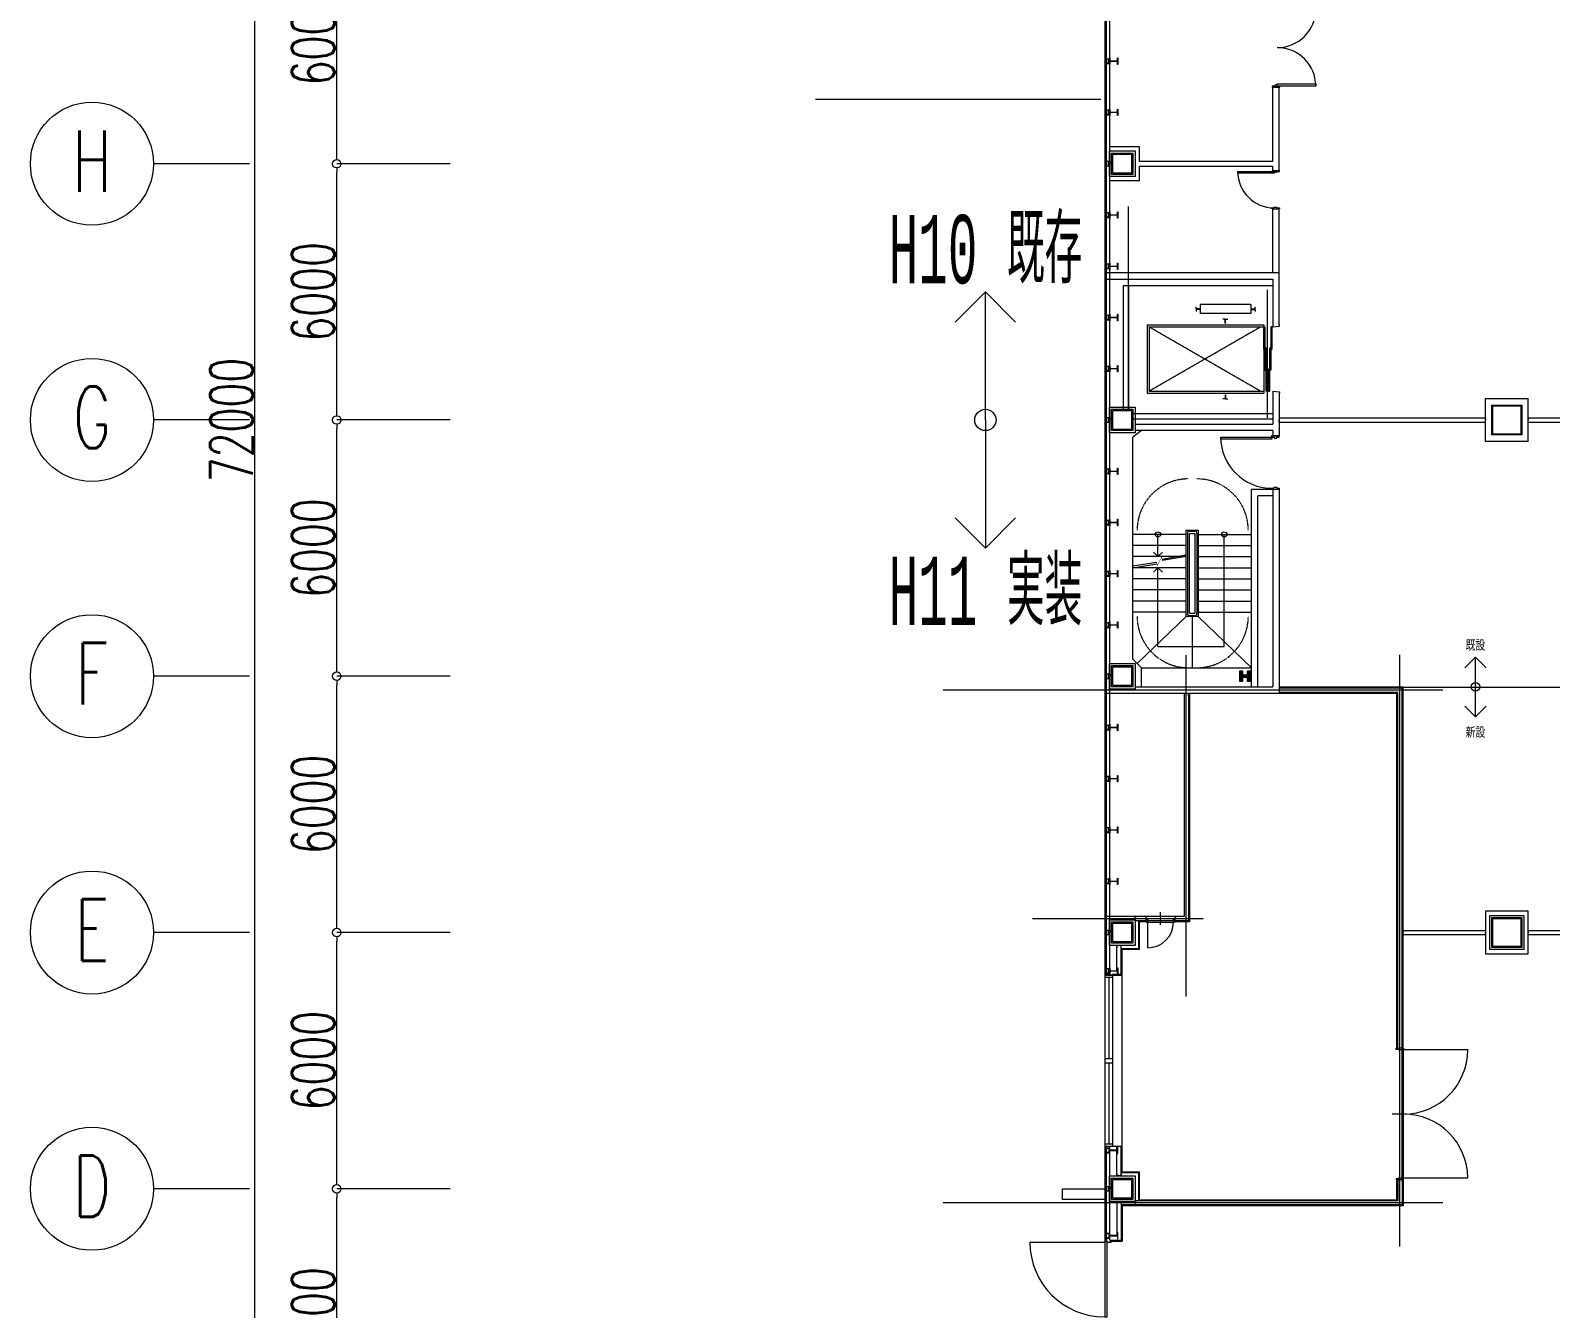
# Model space of a CAD drawing. Extents: x 225000 to 2157367, y 208400 to 840900.
# Drawn here: x 248377 to 283951, y 396397 to 426324 of the extents above; entities that cross this region are included whole.
import ezdxf
from ezdxf.enums import TextEntityAlignment as Align

# ---------------------------------------------------------------- set-up
doc = ezdxf.new("R2010")
doc.units = 0
doc.header["$LTSCALE"] = 10
for name, pattern in [('Data Center Layout_L20$0$CENTER', [2, 1.25, -0.25, 0.25, -0.25]), ('Data Center Layout_L20$0$CENTERK0', [0.65, 0.5, -0.05, 0.05, -0.05]), ('Data Center Layout_L20$0$HIDDENK1', [0.334, 0.167, -0.167])]:
    doc.linetypes.add(name, pattern=pattern)
for name, color, linetype in [('Data Center Layout_L20$0$98-DIM', 3, 'Continuous'), ('Data Center Layout_L20$0$99-DIM-100', 2, 'Continuous'), ('Data Center Layout_L20$0$MACHINE-DIM', 252, 'Continuous')]:
    doc.layers.add(name, color=color, linetype=linetype)
for name, color, linetype, lineweight in [('Data Center Layout_L20$0$ARC', 252, 'Continuous', 0), ('Data Center Layout_L20$0$FLAG', 3, 'Continuous', 0), ('Data Center Layout_L20$0$K-SIN', 252, 'Data Center Layout_L20$0$CENTER', 9), ('Data Center Layout_L20$0$SUGATA3', 252, 'Continuous', 0)]:
    doc.layers.add(name, color=color, linetype=linetype, lineweight=lineweight)
doc.styles.add('Data Center Layout_L20$0$ATS', font='monotxt', dxfattribs={"bigfont": 'BIGFONT'})
doc.styles.add('Data Center Layout_L20$0$ROMS', font='ROMANS.shx', dxfattribs={"bigfont": 'bigfont.shx'})
doc.styles.add('Data Center Layout_L20$0$型式1', font='simplex.shx', dxfattribs={"width": 0.68, "bigfont": 'chineset.shx'})
doc.dimstyles.new('Data Center Layout_L20$0$複本 93-DIM-400', dxfattribs={"dimtxt": 1000, "dimasz": 200, "dimexe": 0.1, "dimexo": 0, "dimgap": 50, "dimtad": 1, "dimdec": 0, "dimzin": 0, "dimdsep": 46, "dimtxsty": 'Data Center Layout_L20$0$型式1', "dimblk": 'Data Center Layout_L20$0$_DotBlank', "dimcen": 0.09, "dimadec": 0, "dimazin": 0, "dimtfac": 1, "dimtdec": 0, "dimtofl": 0, "dimtmove": 2, "dimatfit": 3, "dimldrblk": 'Data Center Layout_L20$0$_ArchTick', "dimfxl": 1, "dimtolj": 1, "dimtzin": 0, "dimlwd": 13, "dimlwe": 5, "dimarcsym": 0})

# ---------------------------------------------------------------- blocks, each defined once
blk = doc.blocks.new('Data Center Layout_L20$0$_DotBlank')
at = {"layer": 'Data Center Layout_L20$0$99-DIM-100', "color": 0, "lineweight": -2}
blk.add_line((-0.5, 0), (-1, 0), dxfattribs=at)
blk.add_circle((0, 0), 0.5, dxfattribs=at)
blk = doc.blocks.new('*D96')
at = {"layer": 'Data Center Layout_L20$0$98-DIM', "color": 0, "lineweight": 5, "transparency": 16777216}
for p, q in [((258198, 223202), (255545, 223202)), ((258198, 217202), (255545, 217202))]:
    blk.add_line(p, q, dxfattribs=at)
at = {"layer": 'Data Center Layout_L20$0$98-DIM', "color": 0, "lineweight": 13, "transparency": 16777216}
blk.add_line((255545, 217402), (255545, 223002), dxfattribs=at)
at = {"layer": 'DEFPOINTS', "color": 0, "transparency": 16777216}
for p in [(255545, 223202), (258198, 223202), (258198, 217202)]:
    blk.add_point(p, dxfattribs=at)
at = {"layer": 'Data Center Layout_L20$0$98-DIM', "color": 0, "lineweight": 13, "transparency": 16777216, "xscale": 200, "yscale": 200, "zscale": 200}
for p, rotation in [((255545, 223202), 90), ((255545, 217202), 270)]:
    blk.add_blockref('Data Center Layout_L20$0$_DotBlank', p, dxfattribs=dict(at, rotation=rotation))
at = {"layer": 'Data Center Layout_L20$0$98-DIM', "color": 0, "transparency": 16777216, "insert": (254995, 220202), "char_height": 1000, "attachment_point": 5, "rotation": 90, "style": 'Data Center Layout_L20$0$型式1'}
blk.add_mtext('\\A1;6000', dxfattribs=at)
blk = doc.blocks.new('Data Center Layout_L20$0$_ArchTick')
at = {"layer": 'Data Center Layout_L20$0$MACHINE-DIM', "color": 0, "const_width": 0.15}
blk.add_lwpolyline([(-0.5, -0.5), (0.5, 0.5)], dxfattribs=at)
blk = doc.blocks.new('*D97')
at = {"layer": 'Data Center Layout_L20$0$98-DIM', "color": 0, "lineweight": 5, "transparency": 16777216}
for p, q in [((258198, 217202), (255545, 217202)), ((258198, 211202), (255545, 211202))]:
    blk.add_line(p, q, dxfattribs=at)
at = {"layer": 'Data Center Layout_L20$0$98-DIM', "color": 0, "lineweight": 13, "transparency": 16777216}
blk.add_line((255545, 211402), (255545, 217002), dxfattribs=at)
at = {"layer": 'DEFPOINTS', "color": 0, "transparency": 16777216}
for p in [(255545, 217202), (258198, 217202), (258198, 211202)]:
    blk.add_point(p, dxfattribs=at)
at = {"layer": 'Data Center Layout_L20$0$98-DIM', "color": 0, "lineweight": 13, "transparency": 16777216, "xscale": 200, "yscale": 200, "zscale": 200}
for p, rotation in [((255545, 217202), 90), ((255545, 211202), 270)]:
    blk.add_blockref('Data Center Layout_L20$0$_DotBlank', p, dxfattribs=dict(at, rotation=rotation))
at = {"layer": 'Data Center Layout_L20$0$98-DIM', "color": 0, "transparency": 16777216, "insert": (254995, 214202), "char_height": 1000, "attachment_point": 5, "rotation": 90, "style": 'Data Center Layout_L20$0$型式1'}
blk.add_mtext('\\A1;6000', dxfattribs=at)
blk = doc.blocks.new('*D98')
at = {"layer": 'Data Center Layout_L20$0$98-DIM', "color": 0, "lineweight": 5, "transparency": 16777216}
for p, q in [((258198, 205202), (255545, 205202)), ((258198, 199202), (255545, 199202))]:
    blk.add_line(p, q, dxfattribs=at)
at = {"layer": 'Data Center Layout_L20$0$98-DIM', "color": 0, "lineweight": 13, "transparency": 16777216}
blk.add_line((255545, 199402), (255545, 205002), dxfattribs=at)
at = {"layer": 'DEFPOINTS', "color": 0, "transparency": 16777216}
for p in [(255545, 205202), (258198, 205202), (258198, 199202)]:
    blk.add_point(p, dxfattribs=at)
at = {"layer": 'Data Center Layout_L20$0$98-DIM', "color": 0, "lineweight": 13, "transparency": 16777216, "xscale": 200, "yscale": 200, "zscale": 200}
for p, rotation in [((255545, 205202), 90), ((255545, 199202), 270)]:
    blk.add_blockref('Data Center Layout_L20$0$_DotBlank', p, dxfattribs=dict(at, rotation=rotation))
at = {"layer": 'Data Center Layout_L20$0$98-DIM', "color": 0, "transparency": 16777216, "insert": (254995, 202202), "char_height": 1000, "attachment_point": 5, "rotation": 90, "style": 'Data Center Layout_L20$0$型式1'}
blk.add_mtext('\\A1;6000', dxfattribs=at)
blk = doc.blocks.new('*D99')
at = {"layer": 'Data Center Layout_L20$0$98-DIM', "color": 0, "lineweight": 5, "transparency": 16777216}
for p, q in [((258198, 211202), (255545, 211202)), ((258198, 205202), (255545, 205202))]:
    blk.add_line(p, q, dxfattribs=at)
at = {"layer": 'Data Center Layout_L20$0$98-DIM', "color": 0, "lineweight": 13, "transparency": 16777216}
blk.add_line((255545, 205402), (255545, 211002), dxfattribs=at)
at = {"layer": 'DEFPOINTS', "color": 0, "transparency": 16777216}
for p in [(255545, 211202), (258198, 211202), (258198, 205202)]:
    blk.add_point(p, dxfattribs=at)
at = {"layer": 'Data Center Layout_L20$0$98-DIM', "color": 0, "lineweight": 13, "transparency": 16777216, "xscale": 200, "yscale": 200, "zscale": 200}
for p, rotation in [((255545, 211202), 90), ((255545, 205202), 270)]:
    blk.add_blockref('Data Center Layout_L20$0$_DotBlank', p, dxfattribs=dict(at, rotation=rotation))
at = {"layer": 'Data Center Layout_L20$0$98-DIM', "color": 0, "transparency": 16777216, "insert": (254995, 208202), "char_height": 1000, "attachment_point": 5, "rotation": 90, "style": 'Data Center Layout_L20$0$型式1'}
blk.add_mtext('\\A1;6000', dxfattribs=at)
blk = doc.blocks.new('*D103')
at = {"layer": 'Data Center Layout_L20$0$98-DIM', "color": 0, "lineweight": 5, "transparency": 16777216}
for p, q in [((258198, 199202), (255545, 199202)), ((258198, 193202), (255545, 193202))]:
    blk.add_line(p, q, dxfattribs=at)
at = {"layer": 'Data Center Layout_L20$0$98-DIM', "color": 0, "lineweight": 13, "transparency": 16777216}
blk.add_line((255545, 193402), (255545, 199002), dxfattribs=at)
at = {"layer": 'DEFPOINTS', "color": 0, "transparency": 16777216}
for p in [(255545, 199202), (258198, 199202), (258198, 193202)]:
    blk.add_point(p, dxfattribs=at)
at = {"layer": 'Data Center Layout_L20$0$98-DIM', "color": 0, "lineweight": 13, "transparency": 16777216, "xscale": 200, "yscale": 200, "zscale": 200}
for p, rotation in [((255545, 199202), 90), ((255545, 193202), 270)]:
    blk.add_blockref('Data Center Layout_L20$0$_DotBlank', p, dxfattribs=dict(at, rotation=rotation))
at = {"layer": 'Data Center Layout_L20$0$98-DIM', "color": 0, "transparency": 16777216, "insert": (254995, 196202), "char_height": 1000, "attachment_point": 5, "rotation": 90, "style": 'Data Center Layout_L20$0$型式1'}
blk.add_mtext('\\A1;6000', dxfattribs=at)
blk = doc.blocks.new('*D104')
at = {"layer": 'Data Center Layout_L20$0$98-DIM', "color": 0, "lineweight": 5, "transparency": 16777216}
for p, q in [((255521, 253202), (253632, 253202)), ((255521, 181202), (253632, 181202))]:
    blk.add_line(p, q, dxfattribs=at)
at = {"layer": 'Data Center Layout_L20$0$98-DIM', "color": 0, "lineweight": 13, "transparency": 16777216}
blk.add_line((253632, 181402), (253632, 253002), dxfattribs=at)
at = {"layer": 'DEFPOINTS', "color": 0, "transparency": 16777216}
for p in [(253632, 253202), (255521, 253202), (255521, 181202)]:
    blk.add_point(p, dxfattribs=at)
at = {"layer": 'Data Center Layout_L20$0$98-DIM', "color": 0, "lineweight": 13, "transparency": 16777216, "xscale": 200, "yscale": 200, "zscale": 200}
for p, rotation in [((253632, 253202), 90), ((253632, 181202), 270)]:
    blk.add_blockref('Data Center Layout_L20$0$_DotBlank', p, dxfattribs=dict(at, rotation=rotation))
at = {"layer": 'Data Center Layout_L20$0$98-DIM', "color": 0, "transparency": 16777216, "insert": (253082, 217202), "char_height": 1000, "attachment_point": 5, "rotation": 90, "style": 'Data Center Layout_L20$0$型式1'}
blk.add_mtext('\\A1;72000', dxfattribs=at)
blk = doc.blocks.new('*D105')
at = {"layer": 'Data Center Layout_L20$0$98-DIM', "color": 0, "lineweight": 5, "transparency": 16777216}
for p, q in [((258198, 229202), (255545, 229202)), ((258198, 223202), (255545, 223202))]:
    blk.add_line(p, q, dxfattribs=at)
at = {"layer": 'Data Center Layout_L20$0$98-DIM', "color": 0, "lineweight": 13, "transparency": 16777216}
blk.add_line((255545, 223402), (255545, 229002), dxfattribs=at)
at = {"layer": 'DEFPOINTS', "color": 0, "transparency": 16777216}
for p in [(255545, 229202), (258198, 229202), (258198, 223202)]:
    blk.add_point(p, dxfattribs=at)
at = {"layer": 'Data Center Layout_L20$0$98-DIM', "color": 0, "lineweight": 13, "transparency": 16777216, "xscale": 200, "yscale": 200, "zscale": 200}
for p, rotation in [((255545, 229202), 90), ((255545, 223202), 270)]:
    blk.add_blockref('Data Center Layout_L20$0$_DotBlank', p, dxfattribs=dict(at, rotation=rotation))
at = {"layer": 'Data Center Layout_L20$0$98-DIM', "color": 0, "transparency": 16777216, "insert": (254995, 226202), "char_height": 1000, "attachment_point": 5, "rotation": 90, "style": 'Data Center Layout_L20$0$型式1'}
blk.add_mtext('\\A1;6000', dxfattribs=at)
blk = doc.blocks.new('Data Center Layout_L20')
at = {"layer": 'Data Center Layout_L20$0$ARC'}
for p, q in [((273525.59, 204202.31), (273525.59, 230202.31)), ((273560.59, 204202.31), (273560.59, 230202.31)), ((277600.37, 224994.81), (277450.37, 224994.81)), ((277450.59, 223262.31), (277450.59, 224994.81)), ((277600.59, 223042.31), (277600.59, 224994.81)), ((273425.59, 224702.31), (266751.19, 224702.31)), ((273635.59, 223602.31), (274325.59, 223602.31)), ((274325.59, 223602.31), (274325.59, 223262.31)), ((274325.59, 223262.31), (277450.59, 223262.31)), ((274325.59, 223142.31), (277450.59, 223142.31)), ((277450.59, 223042.31), (277450.59, 223142.31)), ((277450.59, 223042.31), (277600.59, 223042.31)), ((274075.59, 217452.31), (274075.59, 222202.31)), ((277450.59, 222142.31), (277600.59, 222142.31)), ((270725.19, 217202.31), (270725.19, 220202.31)), ((273950.59, 220352.31), (277450.59, 220352.31)), ((273950.59, 220352.31), (273950.59, 217452.31)), ((274075.59, 220352.31), (274075.59, 217452.31)), ((277325.59, 217252.31), (277325.59, 220252.31)), ((275654.21, 219802.32), (275654.21, 219852.32)), ((276934.21, 219902.32), (275754.21, 219902.32)), ((275754.21, 219902.32), (275754.21, 219692.32)), ((276934.21, 219902.32), (276934.21, 219692.32)), ((277034.21, 219802.32), (277034.21, 219852.32)), ((275744.21, 219802.32), (275654.21, 219802.32)), ((275744.21, 219792.32), (275654.21, 219792.32)), ((275654.21, 219792.32), (275654.21, 219742.32)), ((275744.21, 219802.32), (275744.21, 219792.32)), ((276934.21, 219692.32), (275754.21, 219692.32)), ((276334.21, 219559.81), (276284.21, 219559.81)), ((276334.21, 219469.81), (276334.21, 219559.81)), ((276344.21, 219559.81), (276394.21, 219559.81)), ((276344.21, 219469.81), (276344.21, 219559.81)), ((276944.21, 219802.32), (277034.21, 219802.32)), ((276944.21, 219802.32), (276944.21, 219792.32)), ((276944.21, 219792.32), (277034.21, 219792.32)), ((277034.21, 219792.32), (277034.21, 219742.32)), ((274511.21, 219429.81), (277237.21, 219429.81)), ((274511.21, 219429.81), (274511.21, 217829.81)), ((274555.21, 219379.81), (277155.21, 219379.81)), ((274555.21, 219379.81), (274555.21, 217879.81)), ((276334.21, 219469.81), (276344.21, 219469.81)), ((277155.21, 219379.81), (277237.21, 219379.81)), ((277237.21, 219429.81), (277237.21, 217829.81)), ((274511.21, 217829.81), (277237.21, 217829.81)), ((274555.21, 217879.81), (277155.21, 217879.81)), ((276334.21, 217789.81), (276334.21, 217699.81)), ((276334.21, 217789.81), (276344.21, 217789.81)), ((276344.21, 217789.81), (276344.21, 217699.81)), ((277155.21, 217879.81), (277237.21, 217879.81)), ((276334.21, 217699.81), (276284.21, 217699.81)), ((276344.21, 217699.81), (276394.21, 217699.81)), ((282425.59, 216702.31), (282425.59, 217702.31)), ((282425.59, 217702.31), (283425.59, 217702.31)), ((283425.59, 216702.31), (283425.59, 217702.31)), ((270725.19, 217202.31), (270725.19, 214202.31)), ((274175.59, 217352.31), (277450.59, 217352.31)), ((274175.59, 217227.31), (277450.59, 217227.31)), ((274225.59, 217102.31), (277450.59, 217102.31)), ((274225.59, 217102.31), (276925.59, 217102.31)), ((277600.59, 217252.31), (277600.59, 217202.31)), ((277600.59, 217252.31), (282425.59, 217252.31)), ((277600.59, 217152.31), (277600.59, 217202.31)), ((277600.59, 217152.31), (282425.59, 217152.31)), ((282425.59, 217252.31), (282425.59, 217202.31)), ((282425.59, 217152.31), (282425.59, 217202.31)), ((283425.59, 217252.31), (283425.59, 217202.31)), ((283425.59, 217252.31), (285950.59, 217252.31)), ((283425.59, 217152.31), (283425.59, 217202.31)), ((283425.59, 217152.31), (285950.59, 217152.31)), ((285950.59, 217252.31), (285950.59, 217202.31)), ((285950.59, 217152.31), (285950.59, 217202.31)), ((274375.59, 216952.31), (274175.59, 216802.31)), ((274175.59, 211602.31), (274175.59, 216802.31)), ((277450.59, 216952.31), (274225.59, 216952.31)), ((277450.59, 216952.31), (277450.59, 216827.31)), ((277450.59, 216827.31), (277600.59, 216827.31)), ((277600.59, 216952.31), (277600.59, 216827.31)), ((283425.59, 216702.31), (282425.59, 216702.31)), ((277600.59, 215577.31), (276950.59, 215577.31)), ((276950.59, 210952.31), (276950.59, 215577.31)), ((277450.59, 215577.31), (277450.59, 210952.31)), ((277600.59, 215577.31), (277600.59, 210802.31)), ((277100.59, 210952.31), (277100.59, 215427.31)), ((277450.59, 215427.31), (277100.59, 215427.31)), ((274175.59, 211602.31), (274375.59, 211402.31)), ((274375.59, 210952.31), (274375.59, 211402.31)), ((274375.59, 211402.31), (276950.59, 211402.31)), ((282191.59, 210252.31), (282191.59, 211652.31)), ((274225.59, 210952.31), (277450.59, 210952.31)), ((277600.59, 210802.31), (273560.59, 210802.31)), ((275475.59, 210802.31), (275475.59, 205477.31)), ((275497.59, 210802.31), (275497.59, 205455.31)), ((280497.59, 210946.31), (277600.59, 210946.31)), ((280475.59, 210924.31), (277600.59, 210924.31)), ((280375.59, 210824.31), (277600.59, 210824.31)), ((280353.59, 210802.31), (277600.59, 210802.31)), ((280353.59, 202492.31), (280353.59, 210802.31)), ((280375.59, 202492.31), (280375.59, 210824.31)), ((280475.59, 202492.31), (280475.59, 210924.31)), ((280497.59, 202492.31), (280497.59, 210946.31)), ((280497.59, 210946.31), (285950.59, 210946.31)), ((274485.59, 205477.31), (274225.59, 205477.31)), ((274303.59, 205477.31), (274303.59, 204824.31)), ((274325.59, 205455.31), (274325.59, 204802.31)), ((274485.59, 205455.31), (274325.59, 205455.31)), ((274525.59, 204845.31), (274525.59, 205445.31)), ((275475.59, 205477.31), (275165.59, 205477.31)), ((275497.59, 205455.31), (275165.59, 205455.31)), ((280497.59, 205252.31), (280497.59, 205202.31)), ((280497.59, 205252.31), (282425.59, 205252.31)), ((280497.59, 205152.31), (280497.59, 205202.31)), ((280497.59, 205152.31), (282425.59, 205152.31)), ((282425.59, 205252.31), (282425.59, 205202.31)), ((282425.59, 205152.31), (282425.59, 205202.31)), ((283425.59, 205252.31), (283425.59, 205202.31)), ((283425.59, 205252.31), (285950.59, 205252.31)), ((283425.59, 205152.31), (283425.59, 205202.31)), ((283425.59, 205152.31), (285950.59, 205152.31)), ((285950.59, 205252.31), (285950.59, 205202.31)), ((285950.59, 205152.31), (285950.59, 205202.31)), ((273903.59, 204224.31), (273903.59, 204902.31)), ((274303.59, 204824.31), (273903.59, 204824.31)), ((273925.59, 204202.31), (273925.59, 204802.31)), ((274325.59, 204802.31), (273925.59, 204802.31)), ((273525.59, 200202.31), (273525.59, 204202.31)), ((273695.59, 204202.31), (273525.59, 204202.31)), ((273695.59, 204224.31), (273903.59, 204224.31)), ((273695.59, 204202.31), (273695.59, 200202.31)), ((273925.59, 200202.31), (273925.59, 204202.31)), ((273695.59, 204152.31), (273525.59, 204152.31)), ((273610.59, 204152.31), (273610.59, 202252.31)), ((282010.59, 202452.31), (280510.59, 202452.31)), ((273525.59, 202252.31), (273695.59, 202252.31)), ((273525.59, 202152.31), (273695.59, 202152.31)), ((273610.59, 202152.31), (273610.59, 200252.31)), ((273525.59, 200252.31), (273695.59, 200252.31)), ((273525.59, 200202.31), (273635.59, 200202.31)), ((273525.59, 200202.31), (273695.59, 200202.31)), ((273525.59, 197997.31), (273525.59, 200202.31)), ((273525.59, 200202.31), (273925.59, 200202.31)), ((273560.59, 197997.31), (273560.59, 200202.31)), ((273903.59, 199502.31), (273903.59, 200202.31)), ((273925.59, 199602.31), (273925.59, 200202.31)), ((273903.59, 199580.31), (274303.59, 199580.31)), ((273925.59, 199602.31), (274325.59, 199602.31)), ((274303.59, 199580.31), (274303.59, 198924.31)), ((274325.59, 199602.31), (274325.59, 198946.31)), ((280353.59, 198946.31), (280353.59, 199412.31)), ((280375.59, 199412.31), (280375.59, 198924.31)), ((280475.59, 199412.31), (280475.59, 198824.31)), ((280497.59, 199412.31), (280497.59, 198802.31)), ((282010.59, 199452.31), (280510.59, 199452.31)), ((273903.59, 198902.31), (273903.59, 197999.31)), ((280375.59, 198924.31), (274225.59, 198924.31)), ((274325.59, 198946.31), (280353.59, 198946.31)), ((280475.59, 198824.31), (273903.59, 198824.31)), ((280497.59, 198802.31), (273925.59, 198802.31)), ((273925.59, 198802.31), (273925.59, 197977.31)), ((271765.59, 197952.31), (273515.59, 197952.31)), ((273525.59, 198017.31), (273560.59, 198017.31)), ((273635.59, 197999.31), (273903.59, 197999.31)), ((273635.59, 197977.31), (273925.59, 197977.31))]:
    blk.add_line(p, q, dxfattribs=at)
at = {"layer": 'Data Center Layout_L20$0$ARC', "linetype": 'Continuous'}
for p, q in [((277450.59, 220652.31), (277450.59, 222142.31)), ((277600.59, 219429.81), (277600.59, 222142.31)), ((273525.59, 220652.31), (277600.59, 220652.31)), ((273525.59, 220502.31), (277450.59, 220502.31)), ((277450.59, 220502.31), (277450.59, 219379.81)), ((277450.59, 219379.81), (277610.59, 219399.81)), ((277610.59, 219429.81), (277600.59, 219429.81)), ((277610.59, 219399.81), (277610.59, 219429.81)), ((277450.59, 217879.81), (277610.59, 217859.81)), ((277450.59, 217879.81), (277450.59, 217102.31)), ((277600.59, 217829.81), (277600.59, 216827.31)), ((277610.59, 217829.81), (277600.59, 217829.81)), ((277610.59, 217859.81), (277610.59, 217829.81)), ((274825.59, 205380.31), (274825.59, 205680.31)), ((273525.59, 204202.31), (273925.59, 204202.31)), ((280575.59, 200952.31), (280245.59, 200952.31))]:
    blk.add_line(p, q, dxfattribs=at)
at = {"layer": 'Data Center Layout_L20$0$ARC', "linetype": 'Data Center Layout_L20$0$CENTERK0'}
for p, q in [((277155.21, 217879.81), (274555.21, 219379.81)), ((274555.21, 217879.81), (277155.21, 219379.81))]:
    blk.add_line(p, q, dxfattribs=at)
at = {"layer": 'Data Center Layout_L20$0$ARC'}
for points in [[(273610.59, 225552.31), (273610.59, 225652.31), (273560.59, 225652.31), (273560.59, 225552.31)], [(273575.59, 225658.31), (273625.59, 225658.31), (273625.59, 225608.31), (273619.59, 225608.31), (273619.59, 225652.31), (273575.59, 225652.31)], [(273575.59, 225546.31), (273625.59, 225546.31), (273625.59, 225596.31), (273619.59, 225596.31), (273619.59, 225552.31), (273575.59, 225552.31)], [(273625.59, 225527.31), (273625.59, 225677.31), (273634.59, 225677.31), (273634.59, 225605.31), (273816.59, 225605.31), (273816.59, 225677.31), (273825.59, 225677.31), (273825.59, 225527.31), (273816.59, 225527.31), (273816.59, 225599.31), (273634.59, 225599.31), (273634.59, 225527.31)], [(277583.37, 224994.81), (277615.37, 224994.81), (277615.37, 225019.81), (277555.37, 225019.81), (277555.37, 225044.81), (277495.37, 225044.81), (277495.37, 225019.81), (277435.37, 225019.81), (277435.37, 224994.81), (277467.37, 224994.81)], [(278454.4, 225019.81), (277555.37, 225019.81), (277555.37, 225069.81), (278454.4, 225069.81)], [(273625.59, 224327.31), (273625.59, 224477.31), (273634.59, 224477.31), (273634.59, 224405.31), (273816.59, 224405.31), (273816.59, 224477.31), (273825.59, 224477.31), (273825.59, 224327.31), (273816.59, 224327.31), (273816.59, 224399.31), (273634.59, 224399.31), (273634.59, 224327.31)], [(273610.59, 224352.31), (273610.59, 224452.31), (273560.59, 224452.31), (273560.59, 224352.31)], [(273575.59, 224458.31), (273625.59, 224458.31), (273625.59, 224408.31), (273619.59, 224408.31), (273619.59, 224452.31), (273575.59, 224452.31)], [(273575.59, 224346.31), (273625.59, 224346.31), (273625.59, 224396.31), (273619.59, 224396.31), (273619.59, 224352.31), (273575.59, 224352.31)], [(273625.59, 223502.31), (274225.59, 223502.31), (274225.59, 222902.31), (273625.59, 222902.31)], [(273675.59, 222952.31), (273675.59, 223452.31), (274175.59, 223452.31), (274175.59, 222952.31)], [(273705.59, 222982.31), (273705.59, 223422.31), (274145.59, 223422.31), (274145.59, 222982.31)], [(273525.59, 223192.31), (273525.59, 223212.31), (273560.59, 223212.31), (273560.59, 223192.31)], [(273610.59, 223152.31), (273610.59, 223252.31), (273560.59, 223252.31), (273560.59, 223152.31)], [(273610.59, 223177.31), (273610.59, 223227.31), (273660.59, 223227.31), (273660.59, 223221.31), (273616.59, 223221.31), (273616.59, 223177.31)], [(273625.59, 223227.31), (273675.59, 223227.31), (273675.59, 223277.31), (273669.59, 223277.31), (273669.59, 223233.31), (273625.59, 223233.31)], [(277479.59, 223017.31), (277479.59, 222977.31), (276629.59, 222977.31), (276629.59, 223017.31)], [(273610.59, 221952.31), (273610.59, 222052.31), (273560.59, 222052.31), (273560.59, 221952.31)], [(273575.59, 222058.31), (273625.59, 222058.31), (273625.59, 222008.31), (273619.59, 222008.31), (273619.59, 222052.31), (273575.59, 222052.31)], [(273575.59, 221946.31), (273625.59, 221946.31), (273625.59, 221996.31), (273619.59, 221996.31), (273619.59, 221952.31), (273575.59, 221952.31)], [(273625.59, 221927.31), (273625.59, 222077.31), (273634.59, 222077.31), (273634.59, 222005.31), (273816.59, 222005.31), (273816.59, 222077.31), (273825.59, 222077.31), (273825.59, 221927.31), (273816.59, 221927.31), (273816.59, 221999.31), (273634.59, 221999.31), (273634.59, 221927.31)], [(273610.59, 220752.31), (273610.59, 220852.31), (273560.59, 220852.31), (273560.59, 220752.31)], [(273575.59, 220858.31), (273625.59, 220858.31), (273625.59, 220808.31), (273619.59, 220808.31), (273619.59, 220852.31), (273575.59, 220852.31)], [(273575.59, 220746.31), (273625.59, 220746.31), (273625.59, 220796.31), (273619.59, 220796.31), (273619.59, 220752.31), (273575.59, 220752.31)], [(273625.59, 220727.31), (273625.59, 220877.31), (273634.59, 220877.31), (273634.59, 220805.31), (273816.59, 220805.31), (273816.59, 220877.31), (273825.59, 220877.31), (273825.59, 220727.31), (273816.59, 220727.31), (273816.59, 220799.31), (273634.59, 220799.31), (273634.59, 220727.31)], [(273610.59, 219552.31), (273610.59, 219652.31), (273560.59, 219652.31), (273560.59, 219552.31)], [(273575.59, 219658.31), (273625.59, 219658.31), (273625.59, 219608.31), (273619.59, 219608.31), (273619.59, 219652.31), (273575.59, 219652.31)], [(273575.59, 219546.31), (273625.59, 219546.31), (273625.59, 219596.31), (273619.59, 219596.31), (273619.59, 219552.31), (273575.59, 219552.31)], [(273625.59, 219527.31), (273625.59, 219677.31), (273634.59, 219677.31), (273634.59, 219605.31), (273816.59, 219605.31), (273816.59, 219677.31), (273825.59, 219677.31), (273825.59, 219527.31), (273816.59, 219527.31), (273816.59, 219599.31), (273634.59, 219599.31), (273634.59, 219527.31)], [(277237.21, 218862.81), (277237.21, 219379.81), (277267.21, 219379.81), (277267.21, 218862.81)], [(277437.21, 218862.81), (277437.21, 219379.81), (277407.21, 219379.81), (277407.21, 218862.81)], [(277267.21, 218887.81), (277267.21, 218370.81), (277297.21, 218370.81), (277297.21, 218887.81)], [(277407.21, 218887.81), (277407.21, 218370.81), (277377.21, 218370.81), (277377.21, 218887.81)], [(273610.59, 218352.31), (273610.59, 218452.31), (273560.59, 218452.31), (273560.59, 218352.31)], [(273575.59, 218458.31), (273625.59, 218458.31), (273625.59, 218408.31), (273619.59, 218408.31), (273619.59, 218452.31), (273575.59, 218452.31)], [(273625.59, 218327.31), (273625.59, 218477.31), (273634.59, 218477.31), (273634.59, 218405.31), (273816.59, 218405.31), (273816.59, 218477.31), (273825.59, 218477.31), (273825.59, 218327.31), (273816.59, 218327.31), (273816.59, 218399.31), (273634.59, 218399.31), (273634.59, 218327.31)], [(273575.59, 218346.31), (273625.59, 218346.31), (273625.59, 218396.31), (273619.59, 218396.31), (273619.59, 218352.31), (273575.59, 218352.31)], [(277327.21, 218395.81), (277327.21, 217878.81), (277297.21, 217878.81), (277297.21, 218395.81)], [(277347.21, 218395.81), (277347.21, 217878.81), (277377.21, 217878.81), (277377.21, 218395.81)], [(273625.59, 217502.31), (274225.59, 217502.31), (274225.59, 216902.31), (273625.59, 216902.31)], [(273675.59, 217452.31), (274175.59, 217452.31), (274175.59, 216952.31), (273675.59, 216952.31)], [(273675.59, 216952.31), (273675.59, 217452.31), (274175.59, 217452.31), (274175.59, 216952.31)], [(273705.59, 216982.31), (273705.59, 217422.31), (274145.59, 217422.31), (274145.59, 216982.31)], [(282575.59, 216852.31), (282575.59, 217552.31), (283275.59, 217552.31), (283275.59, 216852.31)], [(282575.59, 216852.31), (282575.59, 217552.31), (283275.59, 217552.31), (283275.59, 216852.31)], [(282595.59, 216872.31), (282595.59, 217532.31), (283255.59, 217532.31), (283255.59, 216872.31)], [(282595.59, 216872.31), (282595.59, 217532.31), (283255.59, 217532.31), (283255.59, 216872.31)], [(273525.59, 217192.31), (273525.59, 217212.31), (273560.59, 217212.31), (273560.59, 217192.31)], [(273610.59, 217152.31), (273610.59, 217252.31), (273560.59, 217252.31), (273560.59, 217152.31)], [(273610.59, 217177.31), (273610.59, 217227.31), (273660.59, 217227.31), (273660.59, 217221.31), (273616.59, 217221.31), (273616.59, 217177.31)], [(273625.59, 217227.31), (273675.59, 217227.31), (273675.59, 217277.31), (273669.59, 217277.31), (273669.59, 217233.31), (273625.59, 217233.31)], [(276231.55, 216802.31), (277430.59, 216802.31), (277430.59, 216752.31), (276231.55, 216752.31)], [(277452.59, 216827.31), (277420.59, 216827.31), (277420.59, 216802.31), (277480.59, 216802.31), (277480.59, 216777.31), (277540.59, 216777.31), (277540.59, 216802.31), (277600.59, 216802.31), (277600.59, 216827.31), (277568.59, 216827.31)], [(273610.59, 215952.31), (273610.59, 216052.31), (273560.59, 216052.31), (273560.59, 215952.31)], [(273575.59, 216058.31), (273625.59, 216058.31), (273625.59, 216008.31), (273619.59, 216008.31), (273619.59, 216052.31), (273575.59, 216052.31)], [(273575.59, 215946.31), (273625.59, 215946.31), (273625.59, 215996.31), (273619.59, 215996.31), (273619.59, 215952.31), (273575.59, 215952.31)], [(273625.59, 215927.31), (273625.59, 216077.31), (273634.59, 216077.31), (273634.59, 216005.31), (273816.59, 216005.31), (273816.59, 216077.31), (273825.59, 216077.31), (273825.59, 215927.31), (273816.59, 215927.31), (273816.59, 215999.31), (273634.59, 215999.31), (273634.59, 215927.31)], [(277452.59, 215577.31), (277420.59, 215577.31), (277420.59, 215602.31), (277480.59, 215602.31), (277480.59, 215627.31), (277540.59, 215627.31), (277540.59, 215602.31), (277600.59, 215602.31), (277600.59, 215577.31), (277568.59, 215577.31)], [(273625.59, 214727.31), (273625.59, 214877.31), (273634.59, 214877.31), (273634.59, 214805.31), (273816.59, 214805.31), (273816.59, 214877.31), (273825.59, 214877.31), (273825.59, 214727.31), (273816.59, 214727.31), (273816.59, 214799.31), (273634.59, 214799.31), (273634.59, 214727.31)], [(273610.59, 214752.31), (273610.59, 214852.31), (273560.59, 214852.31), (273560.59, 214752.31)], [(273575.59, 214858.31), (273625.59, 214858.31), (273625.59, 214808.31), (273619.59, 214808.31), (273619.59, 214852.31), (273575.59, 214852.31)], [(273575.59, 214746.31), (273625.59, 214746.31), (273625.59, 214796.31), (273619.59, 214796.31), (273619.59, 214752.31), (273575.59, 214752.31)], [(273610.59, 213552.31), (273610.59, 213652.31), (273560.59, 213652.31), (273560.59, 213552.31)], [(273575.59, 213658.31), (273625.59, 213658.31), (273625.59, 213608.31), (273619.59, 213608.31), (273619.59, 213652.31), (273575.59, 213652.31)], [(273575.59, 213546.31), (273625.59, 213546.31), (273625.59, 213596.31), (273619.59, 213596.31), (273619.59, 213552.31), (273575.59, 213552.31)], [(273625.59, 213527.31), (273625.59, 213677.31), (273634.59, 213677.31), (273634.59, 213605.31), (273816.59, 213605.31), (273816.59, 213677.31), (273825.59, 213677.31), (273825.59, 213527.31), (273816.59, 213527.31), (273816.59, 213599.31), (273634.59, 213599.31), (273634.59, 213527.31)], [(273610.59, 212352.31), (273610.59, 212452.31), (273560.59, 212452.31), (273560.59, 212352.31)], [(273575.59, 212458.31), (273625.59, 212458.31), (273625.59, 212408.31), (273619.59, 212408.31), (273619.59, 212452.31), (273575.59, 212452.31)], [(273575.59, 212346.31), (273625.59, 212346.31), (273625.59, 212396.31), (273619.59, 212396.31), (273619.59, 212352.31), (273575.59, 212352.31)], [(273625.59, 212327.31), (273625.59, 212477.31), (273634.59, 212477.31), (273634.59, 212405.31), (273816.59, 212405.31), (273816.59, 212477.31), (273825.59, 212477.31), (273825.59, 212327.31), (273816.59, 212327.31), (273816.59, 212399.31), (273634.59, 212399.31), (273634.59, 212327.31)], [(273625.59, 211502.31), (274225.59, 211502.31), (274225.59, 210902.31), (273625.59, 210902.31)], [(273625.59, 211502.31), (274225.59, 211502.31), (274225.59, 210902.31), (273625.59, 210902.31)], [(273625.59, 211502.31), (274225.59, 211502.31), (274225.59, 210902.31), (273625.59, 210902.31)], [(273675.59, 211452.31), (274175.59, 211452.31), (274175.59, 210952.31), (273675.59, 210952.31)], [(273675.59, 210952.31), (273675.59, 211452.31), (274175.59, 211452.31), (274175.59, 210952.31)], [(273705.59, 210982.31), (273705.59, 211422.31), (274145.59, 211422.31), (274145.59, 210982.31)], [(276925.59, 211327.31), (276925.59, 211077.31), (276861.19, 211077.31), (276861.19, 211172.51), (276739.99, 211172.51), (276739.99, 211077.31), (276675.59, 211077.31), (276675.59, 211327.31), (276739.99, 211327.31), (276739.99, 211232.11), (276861.19, 211232.11), (276861.19, 211327.31)], [(273525.59, 211192.31), (273525.59, 211212.31), (273560.59, 211212.31), (273560.59, 211192.31)], [(273610.59, 211152.31), (273610.59, 211252.31), (273560.59, 211252.31), (273560.59, 211152.31)], [(273610.59, 211177.31), (273610.59, 211227.31), (273660.59, 211227.31), (273660.59, 211221.31), (273616.59, 211221.31), (273616.59, 211177.31)], [(273625.59, 211227.31), (273675.59, 211227.31), (273675.59, 211277.31), (273669.59, 211277.31), (273669.59, 211233.31), (273625.59, 211233.31)], [(276900.59, 211302.31), (276900.59, 211102.31), (276886.19, 211102.31), (276886.19, 211197.51), (276714.99, 211197.51), (276714.99, 211102.31), (276700.59, 211102.31), (276700.59, 211302.31), (276714.99, 211302.31), (276714.99, 211207.11), (276886.19, 211207.11), (276886.19, 211302.31)], [(273610.59, 209952.31), (273610.59, 210052.31), (273560.59, 210052.31), (273560.59, 209952.31)], [(273575.59, 210058.31), (273625.59, 210058.31), (273625.59, 210008.31), (273619.59, 210008.31), (273619.59, 210052.31), (273575.59, 210052.31)], [(273575.59, 209946.31), (273625.59, 209946.31), (273625.59, 209996.31), (273619.59, 209996.31), (273619.59, 209952.31), (273575.59, 209952.31)], [(273625.59, 209927.31), (273625.59, 210077.31), (273634.59, 210077.31), (273634.59, 210005.31), (273816.59, 210005.31), (273816.59, 210077.31), (273825.59, 210077.31), (273825.59, 209927.31), (273816.59, 209927.31), (273816.59, 209999.31), (273634.59, 209999.31), (273634.59, 209927.31)], [(273610.59, 208752.31), (273610.59, 208852.31), (273560.59, 208852.31), (273560.59, 208752.31)], [(273575.59, 208858.31), (273625.59, 208858.31), (273625.59, 208808.31), (273619.59, 208808.31), (273619.59, 208852.31), (273575.59, 208852.31)], [(273625.59, 208727.31), (273625.59, 208877.31), (273634.59, 208877.31), (273634.59, 208805.31), (273816.59, 208805.31), (273816.59, 208877.31), (273825.59, 208877.31), (273825.59, 208727.31), (273816.59, 208727.31), (273816.59, 208799.31), (273634.59, 208799.31), (273634.59, 208727.31)], [(273575.59, 208746.31), (273625.59, 208746.31), (273625.59, 208796.31), (273619.59, 208796.31), (273619.59, 208752.31), (273575.59, 208752.31)], [(273610.59, 207552.31), (273610.59, 207652.31), (273560.59, 207652.31), (273560.59, 207552.31)], [(273575.59, 207658.31), (273625.59, 207658.31), (273625.59, 207608.31), (273619.59, 207608.31), (273619.59, 207652.31), (273575.59, 207652.31)], [(273575.59, 207546.31), (273625.59, 207546.31), (273625.59, 207596.31), (273619.59, 207596.31), (273619.59, 207552.31), (273575.59, 207552.31)], [(273625.59, 207527.31), (273625.59, 207677.31), (273634.59, 207677.31), (273634.59, 207605.31), (273816.59, 207605.31), (273816.59, 207677.31), (273825.59, 207677.31), (273825.59, 207527.31), (273816.59, 207527.31), (273816.59, 207599.31), (273634.59, 207599.31), (273634.59, 207527.31)], [(273610.59, 206352.31), (273610.59, 206452.31), (273560.59, 206452.31), (273560.59, 206352.31)], [(273575.59, 206458.31), (273625.59, 206458.31), (273625.59, 206408.31), (273619.59, 206408.31), (273619.59, 206452.31), (273575.59, 206452.31)], [(273575.59, 206346.31), (273625.59, 206346.31), (273625.59, 206396.31), (273619.59, 206396.31), (273619.59, 206352.31), (273575.59, 206352.31)], [(273625.59, 206327.31), (273625.59, 206477.31), (273634.59, 206477.31), (273634.59, 206405.31), (273816.59, 206405.31), (273816.59, 206477.31), (273825.59, 206477.31), (273825.59, 206327.31), (273816.59, 206327.31), (273816.59, 206399.31), (273634.59, 206399.31), (273634.59, 206327.31)], [(282425.59, 204702.31), (283425.59, 204702.31), (283425.59, 205702.31), (282425.59, 205702.31)], [(273625.59, 205502.31), (274225.59, 205502.31), (274225.59, 204902.31), (273625.59, 204902.31)], [(273625.59, 205227.31), (273675.59, 205227.31), (273675.59, 205277.31), (273669.59, 205277.31), (273669.59, 205233.31), (273625.59, 205233.31)], [(273675.59, 204952.31), (273675.59, 205452.31), (274175.59, 205452.31), (274175.59, 204952.31)], [(273705.59, 204982.31), (273705.59, 205422.31), (274145.59, 205422.31), (274145.59, 204982.31)], [(274515.59, 205445.31), (275135.59, 205445.31), (275135.59, 205475.31), (274515.59, 205475.31)], [(282525.59, 205602.31), (283325.59, 205602.31), (283325.59, 204802.31), (282525.59, 204802.31)], [(282525.59, 205602.31), (283325.59, 205602.31), (283325.59, 204802.31), (282525.59, 204802.31)], [(282575.59, 204852.31), (282575.59, 205552.31), (283275.59, 205552.31), (283275.59, 204852.31)], [(282595.59, 204872.31), (282595.59, 205532.31), (283255.59, 205532.31), (283255.59, 204872.31)], [(273525.59, 205192.31), (273525.59, 205212.31), (273560.59, 205212.31), (273560.59, 205192.31)], [(273610.59, 205152.31), (273610.59, 205252.31), (273560.59, 205252.31), (273560.59, 205152.31)], [(273610.59, 205177.31), (273610.59, 205227.31), (273660.59, 205227.31), (273660.59, 205221.31), (273616.59, 205221.31), (273616.59, 205177.31)], [(273610.59, 204252.31), (273610.59, 204352.31), (273560.59, 204352.31), (273560.59, 204252.31)], [(273575.59, 204358.31), (273625.59, 204358.31), (273625.59, 204308.31), (273619.59, 204308.31), (273619.59, 204352.31), (273575.59, 204352.31)], [(273575.59, 204246.31), (273625.59, 204246.31), (273625.59, 204296.31), (273619.59, 204296.31), (273619.59, 204252.31), (273575.59, 204252.31)], [(273625.59, 204227.31), (273625.59, 204377.31), (273634.59, 204377.31), (273634.59, 204305.31), (273816.59, 204305.31), (273816.59, 204377.31), (273825.59, 204377.31), (273825.59, 204227.31), (273816.59, 204227.31), (273816.59, 204299.31), (273634.59, 204299.31), (273634.59, 204227.31)], [(280510.59, 199442.31), (280510.59, 202462.31), (280470.59, 202462.31), (280470.59, 199442.31)], [(273610.59, 200152.31), (273610.59, 200052.31), (273560.59, 200052.31), (273560.59, 200152.31)], [(273575.59, 200158.31), (273625.59, 200158.31), (273625.59, 200108.31), (273619.59, 200108.31), (273619.59, 200152.31), (273575.59, 200152.31)], [(273575.59, 200046.31), (273625.59, 200046.31), (273625.59, 200096.31), (273619.59, 200096.31), (273619.59, 200052.31), (273575.59, 200052.31)], [(273625.59, 200177.31), (273625.59, 200027.31), (273634.59, 200027.31), (273634.59, 200099.31), (273816.59, 200099.31), (273816.59, 200027.31), (273825.59, 200027.31), (273825.59, 200177.31), (273816.59, 200177.31), (273816.59, 200105.31), (273634.59, 200105.31), (273634.59, 200177.31)], [(273525.59, 199192.31), (273525.59, 199212.31), (273560.59, 199212.31), (273560.59, 199192.31)], [(273610.59, 199152.31), (273610.59, 199252.31), (273560.59, 199252.31), (273560.59, 199152.31)], [(273610.59, 199177.31), (273610.59, 199227.31), (273660.59, 199227.31), (273660.59, 199221.31), (273616.59, 199221.31), (273616.59, 199177.31)], [(273625.59, 199502.31), (274225.59, 199502.31), (274225.59, 198902.31), (273625.59, 198902.31)], [(273625.59, 199227.31), (273675.59, 199227.31), (273675.59, 199277.31), (273669.59, 199277.31), (273669.59, 199233.31), (273625.59, 199233.31)], [(273675.59, 198952.31), (273675.59, 199452.31), (274175.59, 199452.31), (274175.59, 198952.31)], [(273705.59, 198982.31), (273705.59, 199422.31), (274145.59, 199422.31), (274145.59, 198982.31)], [(273610.59, 198152.31), (273610.59, 198052.31), (273560.59, 198052.31), (273560.59, 198152.31)], [(273575.59, 198158.31), (273625.59, 198158.31), (273625.59, 198108.31), (273619.59, 198108.31), (273619.59, 198152.31), (273575.59, 198152.31)], [(273625.59, 198177.31), (273625.59, 198027.31), (273634.59, 198027.31), (273634.59, 198099.31), (273816.59, 198099.31), (273816.59, 198027.31), (273825.59, 198027.31), (273825.59, 198177.31), (273816.59, 198177.31), (273816.59, 198105.31), (273634.59, 198105.31), (273634.59, 198177.31)], [(273515.59, 197967.31), (273515.59, 196202.31), (273575.59, 196202.31), (273575.59, 197967.31)], [(273575.59, 198046.31), (273625.59, 198046.31), (273625.59, 198096.31), (273619.59, 198096.31), (273619.59, 198052.31), (273575.59, 198052.31)]]:
    blk.add_lwpolyline(points, close=True, dxfattribs=at)
for points in [[(273523.59, 223164.81), (273523.59, 223194.81), (273539.59, 223194.81), (273539.59, 223209.81), (273523.59, 223209.81), (273523.59, 223239.81)], [(274325.59, 223142.31), (274325.59, 222802.31), (273635.59, 222802.31)], [(277466.59, 223042.31), (277434.59, 223042.31), (277434.59, 223017.31), (277479.59, 223017.31), (277479.59, 223002.31), (277534.59, 223002.31), (277534.59, 223017.31), (277604.59, 223017.31), (277604.59, 223042.31), (277572.59, 223042.31)], [(277466.59, 222142.31), (277434.59, 222142.31), (277434.59, 222167.31), (277479.59, 222167.31), (277479.59, 222182.31), (277534.59, 222182.31), (277534.59, 222167.31), (277604.59, 222167.31), (277604.59, 222142.31), (277572.59, 222142.31)], [(270018.09, 219495.2), (270725.19, 220202.31), (271432.3, 219495.2)], [(273523.59, 217164.81), (273523.59, 217194.81), (273539.59, 217194.81), (273539.59, 217209.81), (273523.59, 217209.81), (273523.59, 217239.81)], [(270018.09, 214909.41), (270725.19, 214202.31), (271432.3, 214909.41)], [(282441.59, 211402.31), (282191.59, 211652.31), (281941.59, 211402.31)], [(273523.59, 211164.81), (273523.59, 211194.81), (273539.59, 211194.81), (273539.59, 211209.81), (273523.59, 211209.81), (273523.59, 211239.81)], [(275465.59, 210762.31), (275475.59, 210762.31), (275475.59, 210802.31), (275375.59, 210802.31), (275375.59, 210762.31), (275385.59, 210762.31)], [(277640.59, 210914.31), (277640.59, 210924.31), (277600.59, 210924.31), (277600.59, 210824.31), (277640.59, 210824.31), (277640.59, 210834.31)], [(282441.59, 210502.31), (282191.59, 210252.31), (281941.59, 210502.31)], [(274265.59, 205487.31), (274265.59, 205477.31), (274225.59, 205477.31), (274225.59, 205577.31), (274265.59, 205577.31), (274265.59, 205567.31)], [(274445.59, 205487.31), (274445.59, 205477.31), (274485.59, 205477.31), (274485.59, 205577.31), (274445.59, 205577.31), (274445.59, 205567.31)], [(274485.59, 205470.31), (274485.59, 205445.31), (274510.59, 205445.31), (274510.59, 205480.31), (274525.59, 205480.31), (274525.59, 205515.31), (274485.59, 205515.31)], [(275165.59, 205470.31), (275165.59, 205445.31), (275140.59, 205445.31), (275140.59, 205480.31), (275125.59, 205480.31), (275125.59, 205515.31), (275165.59, 205515.31)], [(275205.59, 205487.31), (275205.59, 205477.31), (275165.59, 205477.31), (275165.59, 205577.31), (275205.59, 205577.31), (275205.59, 205567.31)], [(273523.59, 205164.81), (273523.59, 205194.81), (273539.59, 205194.81), (273539.59, 205209.81), (273523.59, 205209.81), (273523.59, 205239.81)], [(273893.59, 204862.31), (273903.59, 204862.31), (273903.59, 204902.31), (273803.59, 204902.31), (273803.59, 204862.31), (273813.59, 204862.31)], [(280485.59, 202492.31), (280510.59, 202492.31), (280510.59, 202467.31), (280465.59, 202467.31), (280465.59, 202452.31), (280385.59, 202452.31), (280385.59, 202467.31), (280340.59, 202467.31), (280340.59, 202492.31), (280365.59, 202492.31)], [(280465.59, 202532.31), (280475.59, 202532.31), (280475.59, 202492.31), (280375.59, 202492.31), (280375.59, 202532.31), (280385.59, 202532.31)], [(273523.59, 199164.81), (273523.59, 199194.81), (273539.59, 199194.81), (273539.59, 199209.81), (273523.59, 199209.81), (273523.59, 199239.81)], [(273893.59, 199542.31), (273903.59, 199542.31), (273903.59, 199502.31), (273803.59, 199502.31), (273803.59, 199542.31), (273813.59, 199542.31)], [(280485.59, 199412.31), (280510.59, 199412.31), (280510.59, 199437.31), (280465.59, 199437.31), (280465.59, 199452.31), (280385.59, 199452.31), (280385.59, 199437.31), (280340.59, 199437.31), (280340.59, 199412.31), (280365.59, 199412.31)], [(280465.59, 199372.31), (280475.59, 199372.31), (280475.59, 199412.31), (280375.59, 199412.31), (280375.59, 199372.31), (280385.59, 199372.31)], [(273893.59, 198862.31), (273903.59, 198862.31), (273903.59, 198902.31), (273803.59, 198902.31), (273803.59, 198862.31), (273813.59, 198862.31)], [(274265.59, 198834.31), (274265.59, 198824.31), (274225.59, 198824.31), (274225.59, 198924.31), (274265.59, 198924.31), (274265.59, 198914.31)], [(273540.59, 197997.31), (273515.59, 197997.31), (273515.59, 197972.31), (273580.59, 197972.31), (273580.59, 197952.31), (273665.59, 197952.31), (273665.59, 197977.31), (273640.59, 197977.31)], [(273540.59, 197997.31), (273560.59, 198017.31), (273560.59, 197997.31), (273540.59, 197997.31), (273540.59, 198017.31), (273560.59, 198017.31)]]:
    blk.add_lwpolyline(points, dxfattribs=at)
at = {"layer": 'Data Center Layout_L20$0$ARC', "linetype": 'Continuous'}
blk.add_lwpolyline([(273525.59, 198952.31), (272525.59, 198952.31), (272525.59, 199202.31), (273525.59, 199202.31)], close=True, dxfattribs=at)
at = {"layer": 'Data Center Layout_L20$0$ARC'}
blk.add_lwpolyline([(273525.59, 197997.31), (273540.59, 197997.31), (273540.59, 198017.31), (273525.59, 198017.31, -0.29445667)], format="xyb", close=True, dxfattribs=at)
for centre, radius in [((270725.19, 217202.31), 250), ((282191.59, 210952.31), 100)]:
    blk.add_circle(centre, radius, dxfattribs=at)
for centre, radius, start, end in [((277555.37, 226819.81), 900, 270, 0), ((277555.37, 225019.81), 900, 0, 90), ((277430.59, 216802.31), 1200, 180, 270), ((274525.59, 205445.31), 600, 270, 0), ((280510.59, 202452.31), 1500, 270, 0), ((280510.59, 199452.31), 1500, 0, 90), ((273515.59, 197952.31), 1750, 180, 270)]:
    blk.add_arc(centre, radius, start, end, dxfattribs=at)
at = {"layer": 'Data Center Layout_L20$0$ARC', "linetype": 'Continuous'}
blk.add_arc((277479.59, 223017.31), 850, 180, 270, dxfattribs=at)
at = {"layer": 'Data Center Layout_L20$0$FLAG', "color": 4}
for p, q in [((253507.23, 223202.31), (251257.23, 223202.31)), ((253507.23, 217202.31), (251257.23, 217202.31)), ((253507.23, 211202.31), (251257.23, 211202.31)), ((253507.23, 205202.31), (251257.23, 205202.31)), ((253507.23, 199202.31), (251257.23, 199202.31))]:
    blk.add_line(p, q, dxfattribs=at)
for centre in [(249817.23, 223202.31), (249817.23, 217202.31), (249817.23, 211202.31), (249817.23, 205202.31), (249817.23, 199202.31)]:
    blk.add_circle(centre, 1440, dxfattribs=at)
at = {"layer": 'Data Center Layout_L20$0$K-SIN'}
for p, q in [((275425.59, 203702.31), (275425.59, 211702.31)), ((280425.59, 197852.31), (280425.59, 211702.31)), ((281425.59, 210877.31), (269725.59, 210877.31)), ((271825.59, 205527.31), (275817.96, 205527.31)), ((281425.59, 198874.31), (269725.59, 198874.31))]:
    blk.add_line(p, q, dxfattribs=at)
at = {"layer": 'Data Center Layout_L20$0$SUGATA3'}
for p, q in [((273635.59, 204202.31), (273635.59, 230202.31)), ((275425.59, 214522.31), (274175.59, 214522.31)), ((274763.09, 214002.31), (274763.09, 214522.31)), ((275450.59, 214547.31), (275450.59, 212677.31)), ((275500.59, 214597.31), (275625.59, 214597.31)), ((275500.59, 212677.31), (275500.59, 214547.31)), ((275500.59, 214547.31), (275625.59, 214547.31)), ((275625.59, 214547.31), (275625.59, 212677.31)), ((275675.59, 214547.31), (275675.59, 212677.31)), ((275700.59, 214522.31), (276950.59, 214522.31)), ((276315.59, 211902.31), (276315.59, 214522.31)), ((275425.59, 214262.31), (274175.59, 214262.31)), ((275700.59, 214262.31), (276950.59, 214262.31)), ((275425.59, 214002.31), (274175.59, 214002.31)), ((274175.59, 213783.95), (274731.64, 213876.78)), ((274175.59, 213742.31), (274738.21, 213836.24)), ((274763.09, 214002.31), (274657.02, 214108.37)), ((274763.09, 214002.31), (274869.15, 214108.37)), ((274858.98, 213947.41), (275425.59, 214042.31)), ((274863.87, 213917.23), (275425.59, 214011.31)), ((275700.59, 214002.31), (276950.59, 214002.31)), ((275425.59, 213742.31), (274175.59, 213742.31)), ((275425.59, 213482.31), (274175.59, 213482.31)), ((274763.09, 213742.31), (274657.02, 213636.24)), ((274763.09, 213742.31), (274869.15, 213636.24)), ((274763.09, 211902.31), (274763.09, 213742.31)), ((275700.59, 213742.31), (276950.59, 213742.31)), ((275700.59, 213482.31), (276950.59, 213482.31)), ((275425.59, 213222.31), (274175.59, 213222.31)), ((275700.59, 213222.31), (276950.59, 213222.31)), ((275425.59, 212962.31), (274175.59, 212962.31)), ((275700.59, 212962.31), (276950.59, 212962.31)), ((275425.59, 212702.31), (274175.59, 212702.31)), ((275425.59, 212602.31), (274275.59, 211502.31)), ((275500.59, 212677.31), (275625.59, 212677.31)), ((275500.59, 212627.31), (275625.59, 212627.31)), ((275563.09, 212602.31), (275563.09, 211402.31)), ((275700.59, 212702.31), (276950.59, 212702.31)), ((275700.59, 212602.31), (276950.59, 211402.31)), ((274763.09, 211902.31), (276315.59, 211902.31)), ((275375.59, 210802.31), (275375.59, 205577.31)), ((275375.59, 205577.31), (273560.59, 205577.31)), ((273803.59, 204305.31), (273803.59, 204902.31)), ((273635.59, 197997.31), (273635.59, 200202.31)), ((273803.59, 199502.31), (273803.59, 200202.31)), ((273803.59, 198902.31), (273803.59, 198099.31))]:
    blk.add_line(p, q, dxfattribs=at)
blk.add_lwpolyline([(275425.59, 214622.31), (275700.59, 214622.31), (275700.59, 212602.31), (275425.59, 212602.31), (275425.59, 212602.31), (275425.59, 214622.31)], dxfattribs=at)
at = {"layer": 'Data Center Layout_L20$0$SUGATA3', "const_width": 10}
blk.add_lwpolyline([(274866.62, 213900.29), (274851.34, 213994.53), (274745.29, 213792.56), (274731.13, 213879.91)], dxfattribs=at)
at = {"layer": 'Data Center Layout_L20$0$SUGATA3'}
for centre in [(274763.09, 214522.31), (276315.59, 214522.31)]:
    blk.add_circle(centre, 60, dxfattribs=at)
at = {"layer": 'Data Center Layout_L20$0$SUGATA3', "linetype": 'Data Center Layout_L20$0$HIDDENK1'}
for centre, start, end in [((275475.59, 214622.31), 90, 180), ((275675.59, 214622.31), 0, 90), ((275475.59, 212602.31), 180, 270), ((275675.59, 212602.31), 270, 0)]:
    blk.add_arc(centre, 1200, start, end, dxfattribs=at)
at = {"layer": 'Data Center Layout_L20$0$SUGATA3'}
for centre, start, end in [((275500.59, 214547.31), 90, 180), ((275625.59, 214547.31), 0, 90), ((275500.59, 212677.31), 180, 270), ((275625.59, 212677.31), 270, 0)]:
    blk.add_arc(centre, 50, start, end, dxfattribs=at)
at = {"layer": 'Data Center Layout_L20$0$98-DIM', "style": 'Data Center Layout_L20$0$型式1', "width": 0.68}
for s, p in [('H', (249817.23, 223982.31)), ('G', (249817.23, 217982.31)), ('F', (249817.23, 211982.31)), ('E', (249817.23, 205982.31)), ('D', (249817.23, 199982.31))]:
    blk.add_text(s, height=1440, dxfattribs=at).set_placement(p, align=Align.TOP_CENTER)
at = {"layer": 'Data Center Layout_L20$0$ARC'}
for s, height, style, width, p in [('H10 既存', 1600, 'Data Center Layout_L20$0$ATS', 0.5, (270725.19, 221202.31)), ('H11 実装', 1600, 'Data Center Layout_L20$0$ATS', 0.5, (270725.19, 213202.31)), ('既設', 250, 'Data Center Layout_L20$0$ROMS', 0.8, (282191.59, 211924.78)), ('新設', 250, 'Data Center Layout_L20$0$ROMS', 0.8, (282191.59, 209885.48))]:
    blk.add_text(s, height=height, dxfattribs=dict(at, style=style, width=width)).set_placement(p, align=Align.MIDDLE_CENTER)
at = {"layer": 'Data Center Layout_L20$0$98-DIM'}
for base, p1, p2, picture, middle in [((253632.23, 253202.31), (255521, 181202.31), (255521, 253202.31), '*D104', (253082.23, 217202.31)), ((255545.18, 229202.31), (258198.46, 223202.31), (258198.46, 229202.31), '*D105', (254995.18, 226202.31)), ((255545.18, 223202.31), (258198.46, 217202.31), (258198.46, 223202.31), '*D96', (254995.18, 220202.31)), ((255545.18, 217202.31), (258198.46, 211202.31), (258198.46, 217202.31), '*D97', (254995.18, 214202.31)), ((255545.18, 211202.31), (258198.46, 205202.31), (258198.46, 211202.31), '*D99', (254995.18, 208202.31)), ((255545.18, 205202.31), (258198.46, 199202.31), (258198.46, 205202.31), '*D98', (254995.18, 202202.31)), ((255545.18, 199202.31), (258198.46, 193202.31), (258198.46, 199202.31), '*D103', (254995.18, 196202.31))]:
    dim = blk.add_linear_dim(base=base, p1=p1, p2=p2, angle=90, dimstyle='Data Center Layout_L20$0$複本 93-DIM-400', dxfattribs=at)
    dim.commit()
    dim.dimension.update_dxf_attribs({"geometry": picture, "text_midpoint": middle})

msp = doc.modelspace()

# ---------------------------------------------------------------- block references
msp.add_blockref('Data Center Layout_L20', (0, 200000))

doc.saveas('drawing.dxf')
